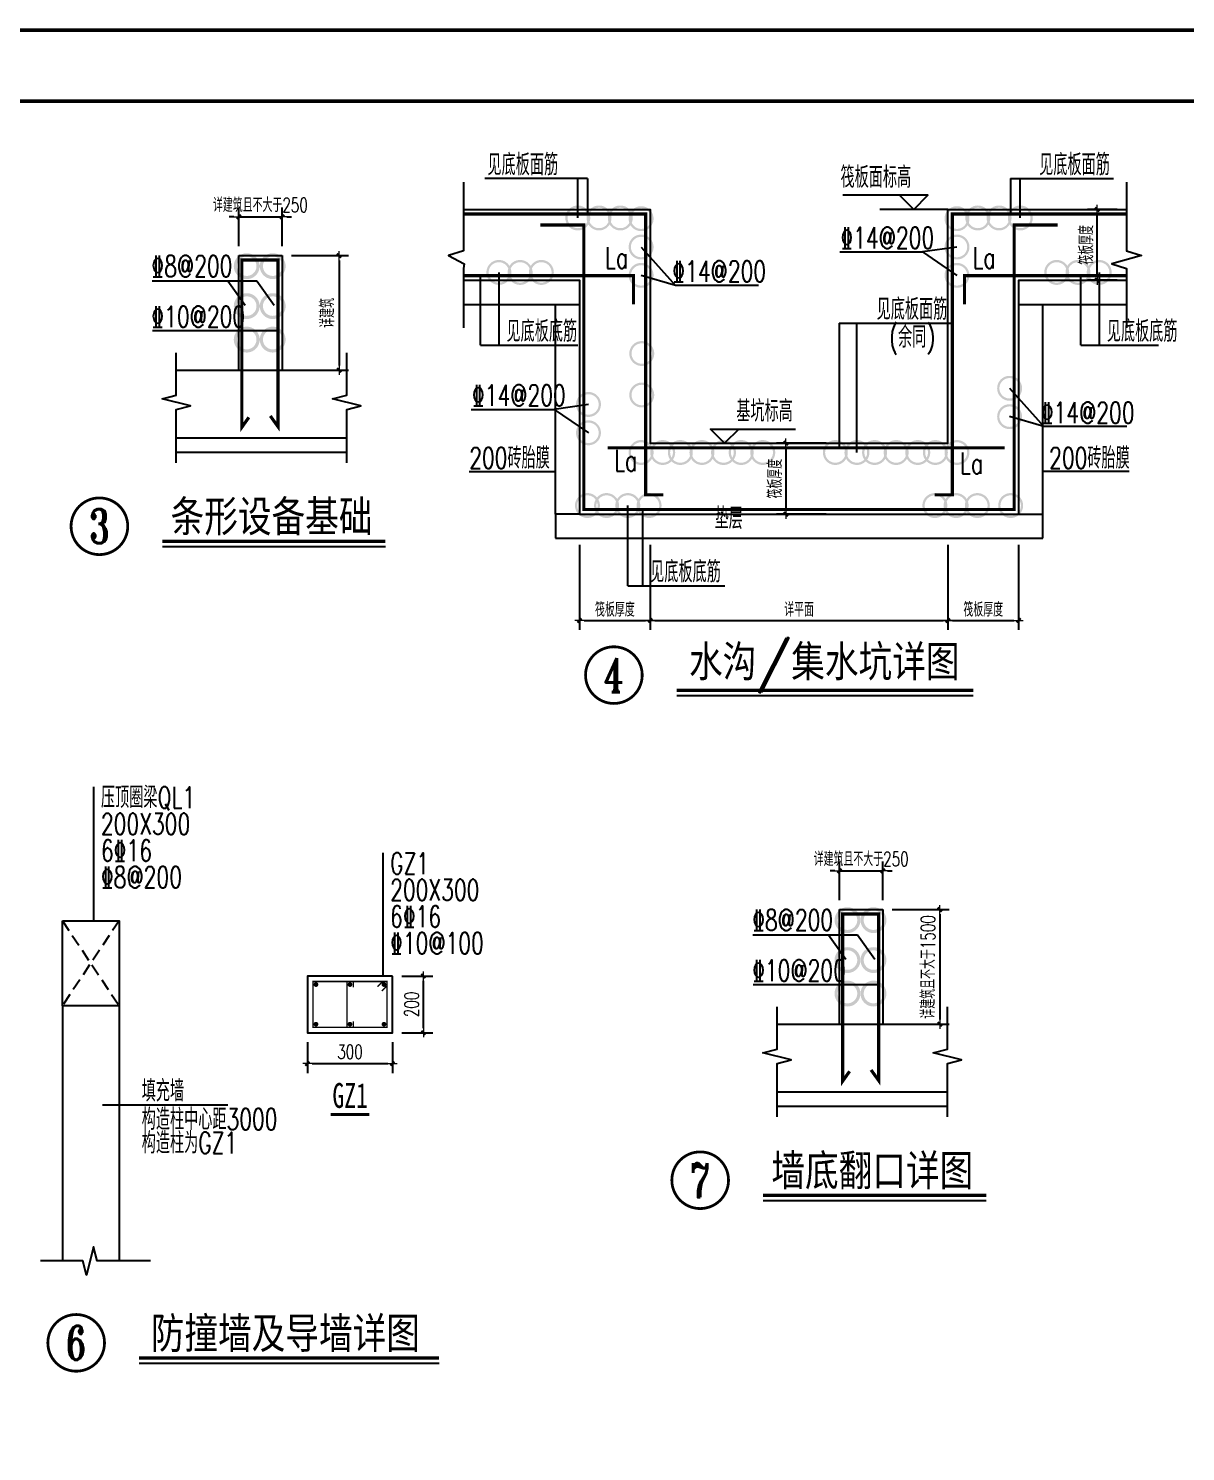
# Model space of a CAD drawing. Extents: x -1201378 to 2367219, y -619313 to 244905.
# Drawn here: x -101985 to -77486, y -400041 to -369915 of the extents above; entities that cross this region are included whole.
import ezdxf
from ezdxf.enums import TextEntityAlignment as Align

# ---------------------------------------------------------------- set-up
doc = ezdxf.new("R2010")
doc.units = 0
doc.header["$LTSCALE"] = 1000
doc.linetypes.add('HIDDEN', pattern=[0.375, 0.25, -0.125])
doc.layers.get('0').update_dxf_attribs({"linetype": 'CONTINUOUS'})
doc.layers.get('Defpoints').update_dxf_attribs({"linetype": 'CONTINUOUS'})
for name, color, linetype in [('0-cxFrame', 155, 'CONTINUOUS'), ('S-BG', 131, 'CONTINUOUS'), ('S-HATCH1-W', 252, 'CONTINUOUS'), ('S-SGJ', 21, 'CONTINUOUS'), ('S-SHAPE', 51, 'CONTINUOUS'), ('S-SHAPE1', 165, 'CONTINUOUS'), ('S-SHAPE2', 165, 'HIDDEN'), ('S-TEXT', 21, 'CONTINUOUS'), ('WALL', 2, 'CONTINUOUS')]:
    doc.layers.add(name, color=color, linetype=linetype)
for name, color, linetype, lineweight in [('0-cxText', 131, 'CONTINUOUS', 25), ('REIN', 1, 'CONTINUOUS', 0), ('S-dim', 81, 'CONTINUOUS', 0), ('S-donut', 11, 'CONTINUOUS', 0), ('S-gj', 6, 'CONTINUOUS', 0)]:
    doc.layers.add(name, color=color, linetype=linetype, lineweight=lineweight)
doc.styles.add('cx_tuming', font='simhei.ttf')
doc.styles.add('cx_tuqian1', font='')
doc.styles.add('SS1', font='tj-romans1.shx', dxfattribs={"width": 0.7, "bigfont": 'tj-hztxt1.shx'})
doc.styles.add('TKZ1', font='tjromant.shx', dxfattribs={"width": 0.7, "bigfont": 'tjhts.shx'})
doc.styles.add('黑体', font='simhei.ttf', dxfattribs={"width": 0.8})
doc.styles.get('cx_tuqian1').set_extended_font_data('SimSun')
doc.dimstyles.new('CW-50-100A', dxfattribs={"dimscale": 100, "dimtxt": 3, "dimasz": 1, "dimexe": 2, "dimexo": 2, "dimgap": 1, "dimtad": 1, "dimdec": 0, "dimlfac": 0.5, "dimzin": 0, "dimdsep": 46, "dimtxsty": 'SS1', "dimblk1": 'TT', "dimblk2": 'TT', "dimsah": 1, "dimcen": 1, "dimclrd": 256, "dimclre": 256, "dimclrt": 256, "dimadec": 0, "dimazin": 0, "dimtfac": 1, "dimtdec": 0, "dimtix": 1, "dimtmove": 2, "dimatfit": 0, "dimldrblk": 'TT', "dimfxl": 2, "dimtolj": 1, "dimtzin": 0, "dimarcsym": 0})
doc.dimstyles.new('S-50-100A', dxfattribs={"dimscale": 100, "dimtxt": 3, "dimasz": 1, "dimexe": 2, "dimexo": 2, "dimgap": 0.8, "dimtad": 1, "dimdec": 0, "dimlfac": 0.5, "dimzin": 0, "dimdsep": 46, "dimtxsty": 'SS1', "dimblk1": 'TT', "dimblk2": 'TT', "dimsah": 1, "dimcen": 1, "dimclrd": 256, "dimclre": 256, "dimclrt": 256, "dimadec": 0, "dimazin": 0, "dimtfac": 1, "dimtdec": 0, "dimtix": 1, "dimtmove": 2, "dimatfit": 0, "dimldrblk": 'TT', "dimfxl": 2, "dimtolj": 1, "dimtzin": 0, "dimarcsym": 0})

# ---------------------------------------------------------------- blocks, each defined once
blk = doc.blocks.new('TK22.A0 L(Dragon)')
at = {"layer": '0-cxFrame', "color": 7, "const_width": 0.5}
blk.add_lwpolyline([(0, 0), (-1486, 0), (-1486, 841), (0, 841)], close=True, dxfattribs=at)
at = {"layer": '0-cxFrame', "const_width": 0.5}
blk.add_lwpolyline([(-80, 10), (-1466, 10), (-1466, 831), (-80, 831)], close=True, dxfattribs=at)
at = {"style": '黑体', "flags": 4}
blk.add_attdef('图幅', text='', height=3.3, dxfattribs=at).set_placement((-40, 3), align=Align.RIGHT)
at = {"layer": '0-cxText', "flags": 4}
for tag, height, style, p in [('建设单位', 3.5, 'cx_tuming', (-45, 240)), ('项目名称', 3.5, 'cx_tuming', (-45, 210)), ('子项名称', 3.5, 'cx_tuming', (-45, 180)), ('工程编号', 3.3, 'cx_tuqian1', (-35, 165)), ('图名1', 3.5, 'cx_tuming', (-45, 87)), ('图名2', 3.5, 'cx_tuming', (-45, 79)), ('图名3', 3.5, 'cx_tuming', (-45, 71)), ('出图日期', 3.3, 'cx_tuqian1', (-39, 60)), ('专业', 3.3, 'cx_tuqian1', (-55, 52)), ('图号', 3.3, 'cx_tuqian1', (-55, 44)), ('版次', 3.3, 'cx_tuqian1', (-20, 44))]:
    blk.add_attdef(tag, text='', height=height, dxfattribs=dict(at, style=style)).set_placement(p, align=Align.MIDDLE)
at = {"layer": 'Defpoints', "color": 6, "flags": 4}
for tag, height, style, p in [('tufu', 3.3, '黑体', (-12, 12)), ('dwfname', 4, 'cx_tuqian1', (-80, 3))]:
    blk.add_attdef(tag, text='', height=height, dxfattribs=dict(at, style=style)).set_placement(p, align=Align.RIGHT)
blk = doc.blocks.new('TT')
blk.add_line((-0.97, 0), (0.97, 0))
at = {"const_width": 0.45}
blk.add_lwpolyline([(-0.44, -0.44), (0.44, 0.44)], dxfattribs=at)
blk = doc.blocks.new('*D6366')
at = {"layer": 'Defpoints', "color": 0, "transparency": 16777216}
for p in [(-51663, -409752), (-52581, -410574), (-51663, -410574)]:
    blk.add_point(p, dxfattribs=at)
at = {"layer": 'S-dim', "lineweight": -2, "transparency": 16777216}
for p, q in [((-52581, -410374), (-52581, -409552)), ((-51663, -410374), (-51663, -409552)), ((-52681, -409752), (-52781, -409752)), ((-52581, -409752), (-51663, -409752)), ((-51563, -409752), (-51463, -409752))]:
    blk.add_line(p, q, dxfattribs=at)
at = {"layer": 'S-dim', "lineweight": -2, "transparency": 16777216, "xscale": 100, "yscale": 100, "zscale": 100}
blk.add_blockref('TT', (-52581, -409752), dxfattribs=at)
at = {"layer": 'S-dim', "lineweight": -2, "transparency": 16777216, "xscale": 100, "yscale": 100, "zscale": 100, "rotation": 180}
blk.add_blockref('TT', (-51663, -409752), dxfattribs=at)
at = {"layer": 'S-dim', "transparency": 16777216, "insert": (-52122, -409502), "char_height": 300, "attachment_point": 5, "style": 'SS1'}
blk.add_mtext('\\A1;详建筑且不大于250', dxfattribs=at)
blk = doc.blocks.new('*D6367')
at = {"layer": 'Defpoints', "color": 0, "transparency": 16777216}
for p in [(-51663, -410574), (-51663, -412998), (-50457, -412998)]:
    blk.add_point(p, dxfattribs=at)
at = {"layer": 'S-dim', "lineweight": -2, "transparency": 16777216}
for p, q in [((-51463, -410574), (-50257, -410574)), ((-50457, -410674), (-50457, -412898)), ((-51463, -412998), (-50257, -412998))]:
    blk.add_line(p, q, dxfattribs=at)
at = {"layer": 'S-dim', "lineweight": -2, "transparency": 16777216, "xscale": 100, "yscale": 100, "zscale": 100}
for p, rotation in [((-50457, -410574), 90), ((-50457, -412998), 270)]:
    blk.add_blockref('TT', p, dxfattribs=dict(at, rotation=rotation))
at = {"layer": 'S-dim', "transparency": 16777216, "insert": (-50707, -411786), "char_height": 300, "attachment_point": 5, "rotation": 90, "style": 'SS1'}
blk.add_mtext('\\A1;详建筑', dxfattribs=at)
blk = doc.blocks.new('*D6374')
at = {"layer": 'Defpoints', "color": 0, "ltscale": 0.25, "transparency": 16777216}
for p in [(-41124, -400135), (-34824, -400135), (-34824, -401936)]:
    blk.add_point(p, dxfattribs=at)
at = {"layer": 'S-dim', "lineweight": -2, "ltscale": 0.25, "transparency": 16777216}
for p, q in [((-41124, -400335), (-41124, -402136)), ((-34824, -400335), (-34824, -402136)), ((-41024, -401936), (-34924, -401936))]:
    blk.add_line(p, q, dxfattribs=at)
at = {"layer": 'S-dim', "lineweight": -2, "ltscale": 0.25, "transparency": 16777216, "xscale": 100, "yscale": 100, "zscale": 100, "rotation": 180}
blk.add_blockref('TT', (-41124, -401936), dxfattribs=at)
at = {"layer": 'S-dim', "lineweight": -2, "ltscale": 0.25, "transparency": 16777216, "xscale": 100, "yscale": 100, "zscale": 100}
blk.add_blockref('TT', (-34824, -401936), dxfattribs=at)
at = {"layer": 'S-dim', "ltscale": 0.25, "transparency": 16777216, "insert": (-37974, -401706), "char_height": 300, "attachment_point": 5, "style": 'SS1'}
blk.add_mtext('\\A1;详平面', dxfattribs=at)
blk = doc.blocks.new('*D6375')
at = {"layer": 'Defpoints', "color": 0, "ltscale": 0.25, "transparency": 16777216}
for p in [(-42624, -400135), (-41124, -400135), (-41124, -401936)]:
    blk.add_point(p, dxfattribs=at)
at = {"layer": 'S-dim', "lineweight": -2, "ltscale": 0.25, "transparency": 16777216}
for p, q in [((-42624, -400335), (-42624, -402136)), ((-41124, -400335), (-41124, -402136)), ((-42524, -401936), (-41224, -401936))]:
    blk.add_line(p, q, dxfattribs=at)
at = {"layer": 'S-dim', "lineweight": -2, "ltscale": 0.25, "transparency": 16777216, "xscale": 100, "yscale": 100, "zscale": 100, "rotation": 180}
blk.add_blockref('TT', (-42624, -401936), dxfattribs=at)
at = {"layer": 'S-dim', "lineweight": -2, "ltscale": 0.25, "transparency": 16777216, "xscale": 100, "yscale": 100, "zscale": 100}
blk.add_blockref('TT', (-41124, -401936), dxfattribs=at)
at = {"layer": 'S-dim', "ltscale": 0.25, "transparency": 16777216, "insert": (-41874, -401706), "char_height": 300, "attachment_point": 5, "style": 'SS1'}
blk.add_mtext('\\A1;筏板厚度', dxfattribs=at)
blk = doc.blocks.new('*D6376')
at = {"layer": 'Defpoints', "color": 0, "ltscale": 0.25, "transparency": 16777216}
for p in [(-34824, -400135), (-33324, -400135), (-33324, -401936)]:
    blk.add_point(p, dxfattribs=at)
at = {"layer": 'S-dim', "lineweight": -2, "ltscale": 0.25, "transparency": 16777216}
for p, q in [((-34824, -400335), (-34824, -402136)), ((-33324, -400335), (-33324, -402136)), ((-34724, -401936), (-33424, -401936))]:
    blk.add_line(p, q, dxfattribs=at)
at = {"layer": 'S-dim', "lineweight": -2, "ltscale": 0.25, "transparency": 16777216, "xscale": 100, "yscale": 100, "zscale": 100, "rotation": 180}
blk.add_blockref('TT', (-34824, -401936), dxfattribs=at)
at = {"layer": 'S-dim', "lineweight": -2, "ltscale": 0.25, "transparency": 16777216, "xscale": 100, "yscale": 100, "zscale": 100}
blk.add_blockref('TT', (-33324, -401936), dxfattribs=at)
at = {"layer": 'S-dim', "ltscale": 0.25, "transparency": 16777216, "insert": (-34074, -401706), "char_height": 300, "attachment_point": 5, "style": 'SS1'}
blk.add_mtext('\\A1;筏板厚度', dxfattribs=at)
blk = doc.blocks.new('*D6377')
at = {"layer": 'Defpoints', "color": 0, "ltscale": 0.25, "transparency": 16777216}
for p in [(-37203, -398185), (-38254, -399685), (-37203, -399685)]:
    blk.add_point(p, dxfattribs=at)
at = {"layer": 'S-dim', "lineweight": -2, "ltscale": 0.25, "transparency": 16777216}
for p, q in [((-37403, -398185), (-38454, -398185)), ((-38254, -398285), (-38254, -399585)), ((-37403, -399685), (-38454, -399685))]:
    blk.add_line(p, q, dxfattribs=at)
at = {"layer": 'S-dim', "lineweight": -2, "ltscale": 0.25, "transparency": 16777216, "xscale": 100, "yscale": 100, "zscale": 100}
for p, rotation in [((-38254, -398185), 90), ((-38254, -399685), 270)]:
    blk.add_blockref('TT', p, dxfattribs=dict(at, rotation=rotation))
at = {"layer": 'S-dim', "ltscale": 0.25, "transparency": 16777216, "insert": (-38484, -398935), "char_height": 300, "attachment_point": 5, "rotation": 90, "style": 'SS1'}
blk.add_mtext('\\A1;筏板厚度', dxfattribs=at)
blk = doc.blocks.new('*D6378')
at = {"layer": 'Defpoints', "color": 0, "ltscale": 0.25, "transparency": 16777216}
for p in [(-31663, -393235), (-31038, -393235), (-31038, -394735)]:
    blk.add_point(p, dxfattribs=at)
at = {"layer": 'S-dim', "lineweight": -2, "ltscale": 0.25, "transparency": 16777216}
for p, q in [((-31238, -393235), (-31863, -393235)), ((-31663, -394635), (-31663, -393335)), ((-31238, -394735), (-31863, -394735))]:
    blk.add_line(p, q, dxfattribs=at)
at = {"layer": 'S-dim', "lineweight": -2, "ltscale": 0.25, "transparency": 16777216, "xscale": 100, "yscale": 100, "zscale": 100}
for p, rotation in [((-31663, -393235), 90), ((-31663, -394735), 270)]:
    blk.add_blockref('TT', p, dxfattribs=dict(at, rotation=rotation))
at = {"layer": 'S-dim', "ltscale": 0.25, "transparency": 16777216, "insert": (-31893, -393985), "char_height": 300, "attachment_point": 5, "rotation": 90, "style": 'SS1'}
blk.add_mtext('\\A1;筏板厚度', dxfattribs=at)
blk = doc.blocks.new('*D6390')
at = {"layer": 'Defpoints', "color": 0, "transparency": 16777216}
for p in [(-96078, -391175), (-94278, -391175), (-94278, -391829)]:
    blk.add_point(p, dxfattribs=at)
at = {"layer": 'S-dim', "lineweight": -2, "transparency": 16777216}
for p, q in [((-96078, -391375), (-96078, -392029)), ((-94278, -391375), (-94278, -392029)), ((-95978, -391829), (-94378, -391829))]:
    blk.add_line(p, q, dxfattribs=at)
at = {"layer": 'S-dim', "lineweight": -2, "transparency": 16777216, "xscale": 100, "yscale": 100, "zscale": 100, "rotation": 180}
blk.add_blockref('TT', (-96078, -391829), dxfattribs=at)
at = {"layer": 'S-dim', "lineweight": -2, "transparency": 16777216, "xscale": 100, "yscale": 100, "zscale": 100}
blk.add_blockref('TT', (-94278, -391829), dxfattribs=at)
at = {"layer": 'S-dim', "transparency": 16777216, "insert": (-95178, -391579), "char_height": 300, "attachment_point": 5, "style": 'SS1'}
blk.add_mtext('\\A1;300', dxfattribs=at)
blk = doc.blocks.new('*D6391')
at = {"layer": 'Defpoints', "color": 0, "transparency": 16777216}
for p in [(-94278, -389975), (-93623, -389975), (-94278, -391175)]:
    blk.add_point(p, dxfattribs=at)
at = {"layer": 'S-dim', "lineweight": -2, "transparency": 16777216}
for p, q in [((-94078, -389975), (-93423, -389975)), ((-93623, -391075), (-93623, -390075)), ((-94078, -391175), (-93423, -391175))]:
    blk.add_line(p, q, dxfattribs=at)
at = {"layer": 'S-dim', "lineweight": -2, "transparency": 16777216, "xscale": 100, "yscale": 100, "zscale": 100}
for p, rotation in [((-93623, -389975), 90), ((-93623, -391175), 270)]:
    blk.add_blockref('TT', p, dxfattribs=dict(at, rotation=rotation))
at = {"layer": 'S-dim', "transparency": 16777216, "insert": (-93873, -390575), "char_height": 300, "attachment_point": 5, "rotation": 90, "style": 'SS1'}
blk.add_mtext('\\A1;200', dxfattribs=at)
blk = doc.blocks.new('*D6419')
at = {"layer": 'Defpoints', "color": 0, "transparency": 16777216}
for p in [(-83895, -387747), (-84814, -388568), (-83895, -388568)]:
    blk.add_point(p, dxfattribs=at)
at = {"layer": 'S-dim', "lineweight": -2, "transparency": 16777216}
for p, q in [((-84814, -388368), (-84814, -387547)), ((-83895, -388368), (-83895, -387547)), ((-84914, -387747), (-85014, -387747)), ((-84814, -387747), (-83895, -387747)), ((-83795, -387747), (-83695, -387747))]:
    blk.add_line(p, q, dxfattribs=at)
at = {"layer": 'S-dim', "lineweight": -2, "transparency": 16777216, "xscale": 100, "yscale": 100, "zscale": 100}
blk.add_blockref('TT', (-84814, -387747), dxfattribs=at)
at = {"layer": 'S-dim', "lineweight": -2, "transparency": 16777216, "xscale": 100, "yscale": 100, "zscale": 100, "rotation": 180}
blk.add_blockref('TT', (-83895, -387747), dxfattribs=at)
at = {"layer": 'S-dim', "transparency": 16777216, "insert": (-84354, -387497), "char_height": 300, "attachment_point": 5, "style": 'SS1'}
blk.add_mtext('\\A1;详建筑且不大于250', dxfattribs=at)
blk = doc.blocks.new('*D6420')
at = {"layer": 'Defpoints', "color": 0, "transparency": 16777216}
for p in [(-83895, -388568), (-83895, -390993), (-82690, -390993)]:
    blk.add_point(p, dxfattribs=at)
at = {"layer": 'S-dim', "lineweight": -2, "transparency": 16777216}
for p, q in [((-83695, -388568), (-82490, -388568)), ((-82690, -388668), (-82690, -390893)), ((-83695, -390993), (-82490, -390993))]:
    blk.add_line(p, q, dxfattribs=at)
at = {"layer": 'S-dim', "lineweight": -2, "transparency": 16777216, "xscale": 100, "yscale": 100, "zscale": 100}
for p, rotation in [((-82690, -388568), 90), ((-82690, -390993), 270)]:
    blk.add_blockref('TT', p, dxfattribs=dict(at, rotation=rotation))
at = {"layer": 'S-dim', "transparency": 16777216, "insert": (-82940, -389781), "char_height": 300, "attachment_point": 5, "rotation": 90, "style": 'SS1'}
blk.add_mtext('\\A1;详建筑且不大于1500', dxfattribs=at)
blk = doc.blocks.new('基础3')
at = {"layer": 'S-donut', "const_width": 480}
for points in [[(-52411.2, -410762.8, 1), (-52411.2, -410830.3, 1), (-52411.2, -410762.8, -1)], [(-51861.3, -410762.8, 1), (-51861.3, -410830.3, 1), (-51861.3, -410762.8, -1)], [(-52411.2, -411608.4, 1), (-52411.2, -411675.9, 1), (-52411.2, -411608.4, -1)], [(-51861.3, -411608.4, 1), (-51861.3, -411675.9, 1), (-51861.3, -411608.4, -1)], [(-52411.2, -412317.5, 1), (-52411.2, -412385, 1), (-52411.2, -412317.5, -1)], [(-51861.3, -412317.5, 1), (-51861.3, -412385, 1), (-51861.3, -412317.5, -1)]]:
    blk.add_lwpolyline(points, format="xyb", dxfattribs=at)
at = {"layer": 'S-gj', "color": 1, "const_width": 67.5}
blk.add_lwpolyline([(-52366.3, -413996.6), (-52514.5, -414205.6), (-52514.5, -410665.7), (-51750.2, -410665.7), (-51750.2, -414192.6), (-51912, -413967.6)], dxfattribs=at)
at = {"layer": 'S-SGJ'}
for p, q in [((-52196.7, -411111.2), (-54412.4, -411111.2)), ((-52445.9, -411628.6), (-52812.2, -411111.2)), ((-51830.4, -411628.6), (-52196.7, -411111.2)), ((-51750.2, -412166.5), (-54408.1, -412166.5))]:
    blk.add_line(p, q, dxfattribs=at)
at = {"layer": 'S-SHAPE'}
for p, q in [((-52581.4, -412998.3), (-52581.4, -410573.8)), ((-52581.4, -410573.8), (-51662.5, -410573.8)), ((-51662.5, -410573.8), (-51662.5, -412998.3)), ((-53903.5, -412998.3), (-50295.2, -412998.3)), ((-53903.5, -414432.7), (-50295.2, -414432.7))]:
    blk.add_line(p, q, dxfattribs=at)
at = {"layer": 'S-SHAPE1'}
blk.add_line((-53903.5, -414732.7), (-50295.2, -414732.7), dxfattribs=at)
for points in [[(-53903.5, -414963), (-53903.5, -413828.8), (-53603.5, -413753.8), (-54203.5, -413603.8), (-53903.5, -413528.8), (-53903.5, -412629.4)], [(-50295.2, -414963), (-50295.2, -413828.8), (-49995.2, -413753.8), (-50595.2, -413603.8), (-50295.2, -413528.8), (-50295.2, -412629.4)]]:
    blk.add_lwpolyline(points, dxfattribs=at)
at = {"layer": 'S-TEXT'}
blk.add_line((-54198.1, -416733.4), (-49473.3, -416733.4), dxfattribs=at)
at = {"layer": 'S-TEXT', "const_width": 58.5, "elevation": 0}
blk.add_lwpolyline([(-56130.5, -416302.5, 1), (-54930.5, -416302.5, 1), (-56130.5, -416302.5, 1)], format="xyb", dxfattribs=at)
at = {"layer": 'S-TEXT', "const_width": 73.1}
blk.add_lwpolyline([(-54197.5, -416623.7), (-49473.3, -416623.7)], dxfattribs=at)
at = {"layer": 'S-SGJ', "style": 'SS1', "width": 0.7}
for s, p in [('\x998@200', (-54429.4, -411019.1)), ('\x9910@200', (-54429.4, -412089.9))]:
    blk.add_text(s, height=450, dxfattribs=at).set_placement(p)
at = {"layer": 'S-TEXT', "style": 'TKZ1'}
blk.add_text('条形设备基础', height=750, dxfattribs=at).set_placement((-51885.4, -416080.6), align=Align.MIDDLE)
at = {"layer": 'S-TEXT', "style": 'TKZ1', "width": 0.7}
blk.add_text('3', height=720, dxfattribs=at).set_placement((-55530.5, -416302.5, 0), align=Align.MIDDLE)
at = {"layer": 'S-dim'}
dim = blk.add_linear_dim(base=(-51662.5, -409752.1), p1=(-52581.4, -410573.8), p2=(-51662.5, -410573.8), text='详建筑且不大于250', dimstyle='CW-50-100A', dxfattribs=at)
dim.commit()
dim.dimension.update_dxf_attribs({"geometry": '*D6366', "text_midpoint": (-52122, -409502.1)})
dim = blk.add_linear_dim(base=(-50457, -412998.3), p1=(-51662.5, -410573.8), p2=(-51662.5, -412998.3), angle=90, text='详建筑', dimstyle='CW-50-100A', dxfattribs=at)
dim.commit()
dim.dimension.update_dxf_attribs({"geometry": '*D6367', "text_midpoint": (-50707, -411786.1)})
blk = doc.blocks.new('基础4')
at = {"layer": 'S-BG'}
for p, q in [((-34823.8, -393235.2), (-36263.8, -393235.2)), ((-40260.8, -398185.2, 0), (-38820.8, -398185.2, 0))]:
    blk.add_line(p, q, dxfattribs=at)
at = {"layer": 'S-BG', "elevation": 0}
blk.add_lwpolyline([(-35843.8, -392935.2), (-35543.8, -393235.2), (-35243.8, -392935.2), (-37043.8, -392935.2)], dxfattribs=at)
at = {"layer": 'S-BG'}
blk.add_lwpolyline([(-39248.8, -397885.2), (-39548.8, -398185.2), (-39848.8, -397885.2), (-38048.8, -397885.2)], dxfattribs=at)
at = {"layer": 'S-donut', "const_width": 480}
for points in [[(-42682.7, -393416.1, 1), (-42634.7, -393416.1, 1), (-42682.7, -393416.1)], [(-42232.7, -393416.1, 1), (-42184.7, -393416.1, 1), (-42232.7, -393416.1)], [(-41782.7, -393416.1, 1), (-41734.7, -393416.1, 1), (-41782.7, -393416.1)], [(-41341.7, -393431.1, 1), (-41293.7, -393431.1, 1), (-41341.7, -393431.1)], [(-34606, -393431.1, -1), (-34654, -393431.1, -1), (-34606, -393431.1)], [(-34165, -393416.1, -1), (-34213, -393416.1, -1), (-34165, -393416.1)], [(-33715, -393416.1, -1), (-33763, -393416.1, -1), (-33715, -393416.1)], [(-33265, -393416.1, -1), (-33313, -393416.1, -1), (-33265, -393416.1)], [(-41341.7, -394031.1, 1), (-41293.7, -394031.1, 1), (-41341.7, -394031.1)], [(-34606, -394031.1, -1), (-34654, -394031.1, -1), (-34606, -394031.1)], [(-44305.6, -394569, -1), (-44353.6, -394569, -1), (-44305.6, -394569)], [(-43855.6, -394569, -1), (-43903.6, -394569, -1), (-43855.6, -394569)], [(-43405.6, -394569, -1), (-43453.6, -394569, -1), (-43405.6, -394569)], [(-32542.1, -394569, 1), (-32494.1, -394569, 1), (-32542.1, -394569)], [(-32092.1, -394569, 1), (-32044.1, -394569, 1), (-32092.1, -394569)], [(-31642.1, -394569, 1), (-31594.1, -394569, 1), (-31642.1, -394569)], [(-41341.7, -394631.1, 1), (-41293.7, -394631.1, 1), (-41341.7, -394631.1)], [(-34606, -394631.1, -1), (-34654, -394631.1, -1), (-34606, -394631.1)], [(-41280.3, -396285.8, -1), (-41328.3, -396285.8, -1), (-41280.3, -396285.8)], [(-41280.3, -397164, -1), (-41328.3, -397164, -1), (-41280.3, -397164)], [(-33539.5, -397022, 1), (-33491.5, -397022, 1), (-33539.5, -397022)], [(-42408.2, -397363.9, -1), (-42456.2, -397363.9, -1), (-42408.2, -397363.9)], [(-33539.5, -397622, 1), (-33491.5, -397622, 1), (-33539.5, -397622)], [(-42408.2, -397963.9, -1), (-42456.2, -397963.9, -1), (-42408.2, -397963.9)], [(-41341.7, -398381.1, 1), (-41293.7, -398381.1, 1), (-41341.7, -398381.1)], [(-40884.5, -398381.1, 1), (-40836.5, -398381.1, 1), (-40884.5, -398381.1)], [(-40511.2, -398381.1, 1), (-40463.2, -398381.1, 1), (-40511.2, -398381.1)], [(-40006, -398381.1, -1), (-40054, -398381.1, -1), (-40006, -398381.1)], [(-39596.8, -398381.1, 1), (-39548.8, -398381.1, 1), (-39596.8, -398381.1)], [(-39223.5, -398381.1, 1), (-39175.5, -398381.1, 1), (-39223.5, -398381.1)], [(-38718.3, -398381.1, -1), (-38766.3, -398381.1, -1), (-38718.3, -398381.1)], [(-37229.4, -398381.1, 1), (-37181.4, -398381.1, 1), (-37229.4, -398381.1)], [(-36724.2, -398381.1, -1), (-36772.2, -398381.1, -1), (-36724.2, -398381.1)], [(-36350.9, -398381.1, -1), (-36398.9, -398381.1, -1), (-36350.9, -398381.1)], [(-35941.7, -398381.1, 1), (-35893.7, -398381.1, 1), (-35941.7, -398381.1)], [(-35436.5, -398381.1, -1), (-35484.5, -398381.1, -1), (-35436.5, -398381.1)], [(-35063.2, -398381.1, -1), (-35111.2, -398381.1, -1), (-35063.2, -398381.1)], [(-34606, -398381.1, -1), (-34654, -398381.1, -1), (-34606, -398381.1)], [(-42430.5, -399504, -1), (-42478.5, -399504, -1), (-42430.5, -399504)], [(-42073.4, -399504, 1), (-42025.4, -399504, 1), (-42073.4, -399504)], [(-41623.4, -399504, 1), (-41575.4, -399504, 1), (-41623.4, -399504)], [(-41173.4, -399504, 1), (-41125.4, -399504, 1), (-41173.4, -399504)], [(-35074.2, -399504, -1), (-35122.2, -399504, -1), (-35074.2, -399504)], [(-35074.2, -399504, -1), (-35122.2, -399504, -1), (-35074.2, -399504)], [(-34624.2, -399504, -1), (-34672.2, -399504, -1), (-34624.2, -399504)], [(-34624.2, -399504, -1), (-34672.2, -399504, -1), (-34624.2, -399504)], [(-34174.2, -399504, -1), (-34222.2, -399504, -1), (-34174.2, -399504)], [(-34174.2, -399504, -1), (-34222.2, -399504, -1), (-34174.2, -399504)], [(-33517.2, -399504, 1), (-33469.2, -399504, 1), (-33517.2, -399504)]]:
    blk.add_lwpolyline(points, format="xyb", dxfattribs=at)
at = {"layer": 'S-gj', "color": 1, "const_width": 67.5}
for points in [[(-45077.9, -393331.2), (-41219.8, -393331.2), (-41219.8, -399275.8), (-40845.3, -399275.8)], [(-31037.8, -393331.2), (-34727.8, -393331.2), (-34727.8, -399275.8), (-35102.4, -399275.8)], [(-43451.1, -393565.2), (-42530.1, -393565.2), (-42530.1, -399589.2), (-37973.8, -399589.2)], [(-32496.6, -393565.2), (-33417.6, -393565.2), (-33417.6, -399589.2), (-37973.8, -399589.2)], [(-41478, -395247.9), (-41478, -394639.2), (-45077.9, -394639.2)], [(-34469.7, -395247.9), (-34469.7, -394639.2), (-31037.8, -394639.2)], [(-33622.7, -398281.2), (-37973.8, -398281.2), (-42025, -398281.2)]]:
    blk.add_lwpolyline(points, dxfattribs=at)
at = {"layer": 'S-HATCH1-W'}
for p, q in [((-43133.8, -399685.2), (-43133.8, -395245.2)), ((-32813.8, -399685.2), (-32813.8, -395245.2))]:
    blk.add_line(p, q, dxfattribs=at)
at = {"layer": 'S-SGJ'}
for p, q in [((-42451.2, -392583.9), (-44629.9, -392583.9)), ((-42658.7, -393416.1), (-42658.7, -392583.9)), ((-42451.2, -392583.9), (-42451.2, -393319.2)), ((-33496.5, -392583.9), (-31317.8, -392583.9)), ((-33496.5, -392583.9), (-33496.5, -393319.2)), ((-33289, -393416.1), (-33289, -392583.9)), ((-41317.7, -394031.1), (-40591, -394843.2, 0)), ((-34630, -394031.1), (-35356.7, -394135.2, 0)), ((-37112.6, -394135.2, 0), (-35356.7, -394135.2, 0)), ((-35356.7, -394135.2, 0), (-34630, -394631.1)), ((-44718.6, -396110.8), (-44718.6, -394644.8)), ((-44329.6, -394569), (-44329.6, -396110.8)), ((-40591, -394843.2, 0), (-41317.7, -394631.1)), ((-32007.1, -396110.8), (-32007.1, -394644.8)), ((-31618.1, -394569), (-31618.1, -396110.8)), ((-38835.1, -394843.2, 0), (-40591, -394843.2, 0)), ((-37121.4, -395643.1), (-34754.9, -395643.1)), ((-37121.4, -395643.1), (-37121.4, -398297.1)), ((-36748.2, -398381.1), (-36748.2, -395643.1)), ((-44718.6, -396110.8), (-42655.5, -396110.8)), ((-32007.1, -396110.8), (-30360.7, -396110.8)), ((-33515.5, -397022), (-32788.7, -397834, 0)), ((-44914.8, -397468, 0), (-43158.9, -397468, 0)), ((-42432.2, -397363.9), (-43158.9, -397468, 0)), ((-43158.9, -397468, 0), (-42432.2, -397963.9)), ((-32788.7, -397834, 0), (-33515.5, -397622)), ((-31032.9, -397834, 0), (-32788.7, -397834, 0)), ((-44961.5, -398780.5, 0), (-43133.8, -398780.5, 0)), ((-30986.2, -398780.5, 0), (-32813.8, -398780.5, 0)), ((-41599.4, -401201.6), (-41599.4, -399504)), ((-41287, -399586.8), (-41287, -401201.6)), ((-41599.4, -401201.6), (-39547.4, -401201.6))]:
    blk.add_line(p, q, dxfattribs=at)
at = {"layer": 'S-SHAPE'}
for points in [[(-45077.9, -393235.2), (-41123.8, -393235.2), (-41123.8, -398185.2), (-37973.8, -398185.2), (-34823.8, -398185.2), (-34823.8, -393235.2), (-31037.8, -393235.2)], [(-45077.9, -394735.2), (-42623.8, -394735.2), (-42623.8, -399685.2), (-33323.8, -399685.2), (-33323.8, -394735.2), (-31037.8, -394735.2)]]:
    blk.add_lwpolyline(points, dxfattribs=at)
at = {"layer": 'S-SHAPE1'}
for p, q in [((-45077.9, -395245.2), (-42623.8, -395245.2)), ((-33323.8, -395245.2), (-31037.8, -395245.2)), ((-43133.8, -399685.2), (-43133.8, -400195.2)), ((-42623.8, -399685.2), (-43133.8, -399685.2)), ((-33323.8, -399685.2), (-32813.8, -399685.2)), ((-32813.8, -400195.2), (-32813.8, -399685.2)), ((-43133.8, -400195.2), (-32813.8, -400195.2))]:
    blk.add_line(p, q, dxfattribs=at)
for points in [[(-45077.9, -392658), (-45077.9, -394112.4), (-45394.7, -394213.2), (-45061.1, -394386), (-45077.9, -394486.8), (-45077.9, -395740.3)], [(-31037.8, -392658), (-31037.8, -394112.4), (-30721, -394213.2), (-31354.6, -394386), (-31037.8, -394486.8), (-31037.8, -395740.3)]]:
    blk.add_lwpolyline(points, dxfattribs=at)
at = {"layer": 'S-TEXT'}
blk.add_line((-40562.4, -403524.7), (-34285.6, -403524.7), dxfattribs=at)
at = {"layer": 'S-TEXT', "const_width": 58.5, "elevation": 0}
blk.add_lwpolyline([(-42494.7, -403093.7, 1), (-41294.7, -403093.7, 1), (-42494.7, -403093.7, 1)], format="xyb", dxfattribs=at)
at = {"layer": 'S-TEXT', "const_width": 73.1}
blk.add_lwpolyline([(-40561.8, -403414.9), (-34285.6, -403414.9)], dxfattribs=at)
at = {"layer": 'S-BG', "style": 'SS1', "width": 0.7}
for s, p in [('筏板面标高', (-37095.4, -392777.7, 0)), ('基坑标高', (-39302.4, -397727.7, 0))]:
    blk.add_text(s, height=450, dxfattribs=at).set_placement(p)
at = {"layer": 'S-SGJ', "style": 'SS1', "width": 0.7}
for s, rotation, p in [('见底板面筋', 360, (-44571.6, -392512.2)), ('见底板面筋', 0, (-32889.5, -392512.2)), ('%%15314@200', 360, (-37096.6, -394063.5, 0)), ('La', 360, (-42082.6, -394483)), ('La', 0, (-34301.3, -394483)), ('%%15314@200', 0, (-40656.3, -394771.5, 0)), ('见底板面筋', 360, (-36331.5, -395571.5)), ('见底板底筋', 0, (-44169, -396039.2)), ('见底板底筋', 0, (-31457.4, -396039.2)), ('(余同)', 360, (-36066.6, -396159.9)), ('%%15314@200', 360, (-44898.8, -397396.3, 0)), ('%%15314@200', 0, (-32854.1, -397762.4, 0)), ('200砖胎膜', 360, (-44957, -398722.2, 0)), ('200砖胎膜', 0, (-32679.1, -398722.2, 0)), ('La', 360, (-41887.9, -398773.5)), ('La', 360, (-34565.1, -398833.5)), ('见底板底筋', 0, (-41126.4, -401130))]:
    blk.add_text(s, height=450, rotation=rotation, dxfattribs=at).set_placement(p)
blk.add_text('垫层', height=450, rotation=360, dxfattribs=at).set_placement((-39763.3, -400132.4), align=Align.BOTTOM_LEFT)
at = {"layer": 'S-TEXT', "style": 'TKZ1'}
blk.add_text('水沟/集水坑详图', height=750, dxfattribs=at).set_placement((-37440.2, -402881.4), align=Align.MIDDLE)
at = {"layer": 'S-TEXT', "style": 'TKZ1', "width": 0.7}
blk.add_text('4', height=720, dxfattribs=at).set_placement((-41894.7, -403093.7, 0), align=Align.MIDDLE)
at = {"layer": 'S-dim', "ltscale": 0.25}
for p1, p2, distance, text, picture, middle in [((-31037.8, -394735.2), (-31037.8, -393235.2), 625.6, '筏板厚度', '*D6378', (-31893.4, -393985.2)), ((-37203.1, -398185.2), (-37203.1, -399685.2), -1050.5, '筏板厚度', '*D6377', (-38483.6, -398935.2)), ((-42623.8, -400135.2), (-41123.8, -400135.2), -1800.9, '筏板厚度', '*D6375', (-41873.8, -401706.1)), ((-41123.8, -400135.2), (-34823.8, -400135.2), -1800.9, '详平面', '*D6374', (-37973.8, -401706.1)), ((-34823.8, -400135.2), (-33323.8, -400135.2), -1800.9, '筏板厚度', '*D6376', (-34073.8, -401706.1))]:
    dim = blk.add_aligned_dim(p1=p1, p2=p2, distance=distance, text=text, dimstyle='S-50-100A', dxfattribs=at)
    dim.commit()
    dim.dimension.update_dxf_attribs({"geometry": picture, "text_midpoint": middle})
blk = doc.blocks.new('基础6')
at = {"layer": 'REIN', "const_width": 30}
blk.add_lwpolyline([(-94392.7, -390089.6), (-95962.7, -390089.6), (-95962.7, -391059.6), (-94392.7, -391059.6)], close=True, dxfattribs=at)
at = {"layer": 'REIN', "const_width": 50}
for points in [[(-95872.7, -390154.6, -1), (-95922.7, -390154.6, -1)], [(-95202.7, -390154.6, 1), (-95152.7, -390154.6, 1)], [(-95202.7, -390154.6, 1), (-95152.7, -390154.6, 1)], [(-94482.7, -390154.6, 1), (-94432.7, -390154.6, 1)], [(-95872.7, -390994.6, -1), (-95922.7, -390994.6, -1)], [(-95202.7, -390994.6, 1), (-95152.7, -390994.6, 1)], [(-95202.7, -390994.6, 1), (-95152.7, -390994.6, 1)], [(-94482.7, -390994.6, 1), (-94432.7, -390994.6, 1)]]:
    blk.add_lwpolyline(points, format="xyb", close=True, dxfattribs=at)
at = {"layer": 'REIN', "const_width": 30}
for points in [[(-95108.5, -390089.6), (-95242.7, -390089.6), (-95242.7, -391059.6), (-95108.5, -391059.6)], [(-95108.5, -390089.6), (-95108.5, -390216.3)], [(-94484.6, -390089.6), (-94594, -390198.9)], [(-94502.1, -390290.9), (-94392.7, -390181.5)], [(-95108.5, -390932.8), (-95108.5, -391059.6)]]:
    blk.add_lwpolyline(points, dxfattribs=at)
at = {"layer": 'S-HATCH1-W'}
for p, q in [((-101265.9, -390604.1), (-101265.9, -396004.1)), ((-100065.9, -390604.1), (-100065.9, -396004.1))]:
    blk.add_line(p, q, dxfattribs=at)
at = {"layer": 'S-SGJ', "ltscale": 0.25}
for p, q in [((-100600.4, -388804.1), (-100600.4, -385967.5)), ((-94477.7, -389974.6), (-94477.7, -387364.6))]:
    blk.add_line(p, q, dxfattribs=at)
at = {"layer": 'S-SGJ'}
blk.add_line((-97762.3, -392706.7), (-100420.2, -392706.7), dxfattribs=at)
at = {"layer": 'S-SHAPE'}
blk.add_lwpolyline([(-101265.9, -388804.1), (-100065.9, -388804.1), (-100065.9, -390604.1), (-101265.9, -390604.1)], close=True, dxfattribs=at)
at = {"layer": 'S-SHAPE1'}
blk.add_lwpolyline([(-99399.6, -396004.1), (-100533.9, -396004.1), (-100608.9, -395704.1), (-100758.9, -396304.1), (-100833.9, -396004.1), (-101733.3, -396004.1)], dxfattribs=at)
at = {"layer": 'S-SHAPE2'}
for p, q in [((-101265.9, -388804.1), (-100065.9, -390604.1)), ((-100065.9, -388804.1), (-101265.9, -390604.1))]:
    blk.add_line(p, q, dxfattribs=at)
at = {"layer": 'S-TEXT'}
blk.add_line((-99642.6, -398170.8), (-93291.6, -398170.8), dxfattribs=at)
for points, const_width in [([(-95589.4, -392906.2), (-94764.6, -392906.2)], 60), ([(-99642, -398061.1), (-93291.6, -398061.1)], 73.1)]:
    blk.add_lwpolyline(points, dxfattribs=dict(at, const_width=const_width))
at = {"layer": 'S-TEXT', "const_width": 58.5, "elevation": 0}
blk.add_lwpolyline([(-101575, -397739.9, 1), (-100375, -397739.9, 1), (-101575, -397739.9, 1)], format="xyb", dxfattribs=at)
at = {"layer": 'WALL'}
blk.add_lwpolyline([(-94277.7, -389974.6), (-96077.7, -389974.6), (-96077.7, -391174.6), (-94277.7, -391174.6)], close=True, dxfattribs=at)
at = {"layer": 'S-SGJ', "ltscale": 0.25, "style": 'SS1', "width": 0.7}
for s, p in [('压顶圈梁QL1', (-100450.4, -386417.5)), ('200X300', (-100450.4, -386980)), ('6%%15316', (-100450.4, -387542.5)), ('GZ1', (-94327.7, -387814.6)), ('%%1538@200', (-100450.4, -388105)), ('200X300', (-94327.7, -388377.1)), ('6%%15316', (-94327.7, -388939.6)), ('\x9910@100', (-94327.7, -389502.1))]:
    blk.add_text(s, height=450, dxfattribs=at).set_placement(p)
at = {"layer": 'S-SGJ', "style": 'SS1', "width": 0.7}
for s, p in [('填充墙', (-99587.6, -392630.1)), ('构造柱中心距3000', (-99587.6, -393231.4)), ('构造柱为GZ1', (-99587.6, -393731.4))]:
    blk.add_text(s, height=450, dxfattribs=at).set_placement(p)
at = {"layer": 'S-TEXT', "style": '黑体', "width": 0.7}
blk.add_text('GZ1', height=525.74, dxfattribs=at).set_placement((-95548.9, -392765.4))
at = {"layer": 'S-TEXT', "style": 'TKZ1'}
blk.add_text('防撞墙及导墙详图', height=750, dxfattribs=at).set_placement((-96546.1, -397518), align=Align.MIDDLE)
at = {"layer": 'S-TEXT', "style": 'TKZ1', "width": 0.7}
blk.add_text('6', height=720, dxfattribs=at).set_placement((-100975, -397739.9, 0), align=Align.MIDDLE)
at = {"layer": 'S-dim'}
for p1, p2, picture, middle in [((-94277.7, -391174.6), (-94277.7, -389974.6), '*D6391', (-93872.9, -390574.6)), ((-96077.7, -391174.6), (-94277.7, -391174.6), '*D6390', (-95177.7, -391579.3))]:
    dim = blk.add_aligned_dim(p1=p1, p2=p2, distance=-654.8, dimstyle='CW-50-100A', override={"dimlfac": 0.166667}, dxfattribs=at)
    dim.commit()
    dim.dimension.update_dxf_attribs({"geometry": picture, "text_midpoint": middle})
blk = doc.blocks.new('基础7')
at = {"layer": 'S-donut', "const_width": 480}
for points in [[(-84643.7, -388757.4, 1), (-84643.7, -388824.9, 1), (-84643.7, -388757.4, -1)], [(-84093.8, -388757.4, 1), (-84093.8, -388824.9, 1), (-84093.8, -388757.4, -1)], [(-84643.7, -389603, 1), (-84643.7, -389670.5, 1), (-84643.7, -389603, -1)], [(-84093.8, -389603, 1), (-84093.8, -389670.5, 1), (-84093.8, -389603, -1)], [(-84643.7, -390312.1, 1), (-84643.7, -390379.6, 1), (-84643.7, -390312.1, -1)], [(-84093.8, -390312.1, 1), (-84093.8, -390379.6, 1), (-84093.8, -390312.1, -1)]]:
    blk.add_lwpolyline(points, format="xyb", dxfattribs=at)
at = {"layer": 'S-gj', "color": 1, "const_width": 67.5}
blk.add_lwpolyline([(-84598.8, -391991.2), (-84746.9, -392200.2), (-84746.9, -388660.3), (-83982.7, -388660.3), (-83982.7, -392187.3), (-84144.4, -391962.2)], dxfattribs=at)
at = {"layer": 'S-SGJ'}
for p, q in [((-84429.2, -389105.9), (-86644.9, -389105.9)), ((-84678.4, -389623.2), (-85044.6, -389105.9)), ((-84062.9, -389623.2), (-84429.2, -389105.9)), ((-83982.7, -390161.1), (-86640.5, -390161.1))]:
    blk.add_line(p, q, dxfattribs=at)
at = {"layer": 'S-SHAPE'}
for p, q in [((-84813.9, -390993), (-84813.9, -388568.5)), ((-84813.9, -388568.5), (-83895, -388568.5)), ((-83895, -388568.5), (-83895, -390993)), ((-86135.9, -390993), (-82527.6, -390993)), ((-86135.9, -392427.3), (-82527.6, -392427.3))]:
    blk.add_line(p, q, dxfattribs=at)
at = {"layer": 'S-SHAPE1'}
blk.add_line((-86135.9, -392727.3), (-82527.6, -392727.3), dxfattribs=at)
for points in [[(-86135.9, -392957.7), (-86135.9, -391823.4), (-85835.9, -391748.4), (-86435.9, -391598.4), (-86135.9, -391523.4), (-86135.9, -390624)], [(-82527.6, -392957.7), (-82527.6, -391823.4), (-82227.6, -391748.4), (-82827.6, -391598.4), (-82527.6, -391523.4), (-82527.6, -390624)]]:
    blk.add_lwpolyline(points, dxfattribs=at)
at = {"layer": 'S-TEXT'}
blk.add_line((-86430.6, -394728.1), (-81705.8, -394728.1), dxfattribs=at)
at = {"layer": 'S-TEXT', "const_width": 58.5, "elevation": 0}
blk.add_lwpolyline([(-88362.9, -394297.1, 1), (-87162.9, -394297.1, 1), (-88362.9, -394297.1, 1)], format="xyb", dxfattribs=at)
at = {"layer": 'S-TEXT', "const_width": 73.1}
blk.add_lwpolyline([(-86430, -394618.3), (-81705.8, -394618.3)], dxfattribs=at)
at = {"layer": 'S-SGJ', "style": 'SS1', "width": 0.7}
for s, p in [('\x998@200', (-86661.9, -389013.7)), ('\x9910@200', (-86661.9, -390084.5))]:
    blk.add_text(s, height=450, dxfattribs=at).set_placement(p)
at = {"layer": 'S-TEXT', "style": 'TKZ1'}
blk.add_text('墙底翻口详图', height=750, dxfattribs=at).set_placement((-84117.8, -394075.3), align=Align.MIDDLE)
at = {"layer": 'S-TEXT', "style": 'TKZ1', "width": 0.7}
blk.add_text('7', height=720, dxfattribs=at).set_placement((-87762.9, -394297.1, 0), align=Align.MIDDLE)
at = {"layer": 'S-dim'}
dim = blk.add_linear_dim(base=(-83895, -387746.8), p1=(-84813.9, -388568.5), p2=(-83895, -388568.5), text='详建筑且不大于250', dimstyle='CW-50-100A', dxfattribs=at)
dim.commit()
dim.dimension.update_dxf_attribs({"geometry": '*D6419', "text_midpoint": (-84354.4, -387496.8)})
dim = blk.add_linear_dim(base=(-82689.5, -390993), p1=(-83895, -388568.5), p2=(-83895, -390993), angle=90, text='详建筑且不大于1500', dimstyle='CW-50-100A', dxfattribs=at)
dim.commit()
dim.dimension.update_dxf_attribs({"geometry": '*D6420', "text_midpoint": (-82939.5, -389780.7)})

msp = doc.modelspace()

# ---------------------------------------------------------------- block references
at = {"layer": '0-cxFrame', "xscale": 150, "yscale": 150, "zscale": 150}
msp.add_blockref('TK22.A0 L(Dragon)', (-64991.7, -496102.2), dxfattribs=at)
at = {"layer": 'S-TEXT'}
for name, p in [('基础4', (-47695.6, 19489.6)), ('基础3', (-44952.6, 35849.7)), ('基础6', (0, 0)), ('基础7', (0, 0))]:
    msp.add_blockref(name, p, dxfattribs=at)

doc.saveas('drawing.dxf')
